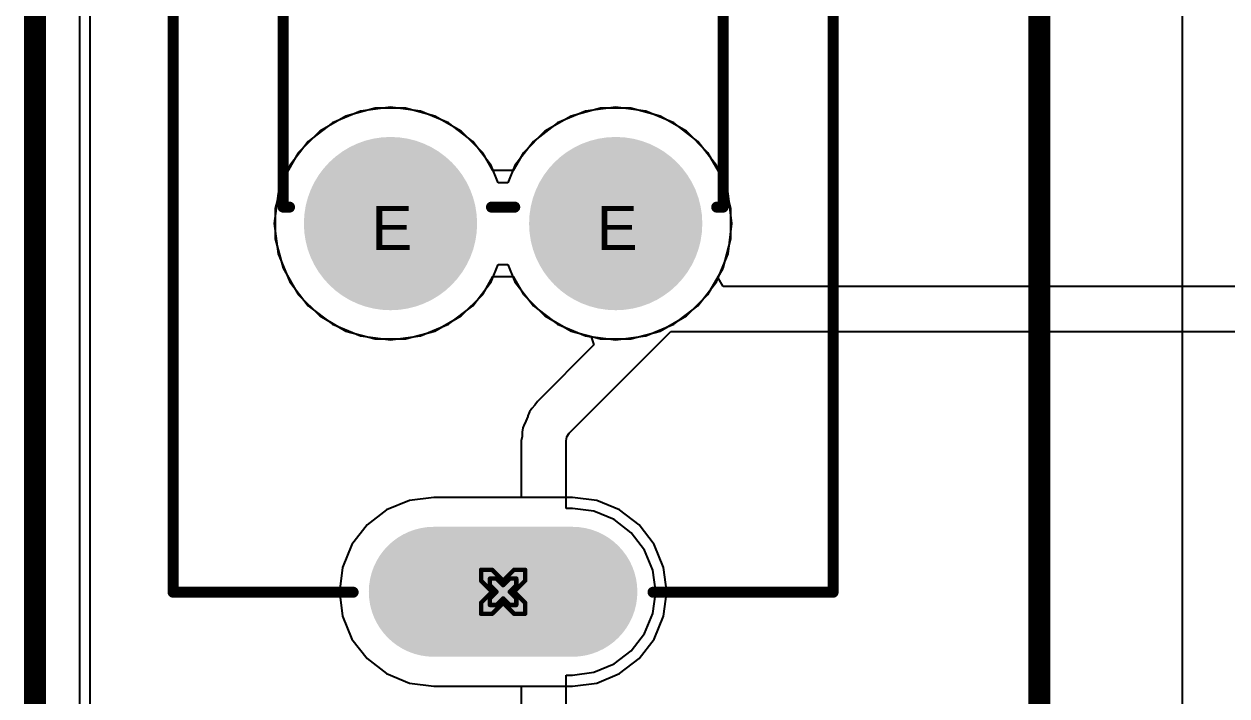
# Model space of a CAD drawing. Header units: inches. Extents: x 0 to 198, y 0 to 199.
# Drawn here: x -0.005 to 0.542, y 2.871 to 3.177 of the extents above; entities that cross this region are included whole.
import ezdxf

# ---------------------------------------------------------------- set-up
doc = ezdxf.new("R2010")
doc.units = ezdxf.units.IN
doc.header["$MEASUREMENT"] = 0
for name, color, linetype in [('Board Outline', 216, 'Continuous'), ('Bottom Layer', 5, 'Continuous'), ('Bottom Solder', 6, 'Continuous'), ('Drill Drawing', 1, 'Continuous'), ('Layer 1', 16, 'Continuous'), ('Layer 2', 76, 'Continuous'), ('Multi-Layer', 9, 'Continuous'), ('Pad Holes', 156, 'Continuous'), ('Top Layer', 1, 'Continuous'), ('Top Overlay', 2, 'Continuous'), ('Top Solder', 216, 'Continuous')]:
    doc.layers.add(name, color=color, linetype=linetype)
doc.styles.add('Arial', font='', dxfattribs={"height": 0.2})
doc.styles.get('Arial').set_extended_font_data('Arial')

# ---------------------------------------------------------------- blocks, each defined once
blk = doc.blocks.new('BH_18650_B1BA002_19')
at = {"layer": 'Top Overlay'}
blk.add_lwpolyline([(-0.56498, -1.5175, 0.01, 0.01, 0), (-0.56498, 1.5175, 0.01, 0.01, 0)], format="xyseb", dxfattribs=at)
blk = doc.blocks.new('SS_22F07_G010_64')
at = {"layer": 'Bottom Layer'}
h = blk.add_hatch(color=5, dxfattribs=at)
edge = h.paths.add_edge_path()
edge.add_arc((0.15748, 0.05118), 0.0374, 0, 360)
h = blk.add_hatch(color=5, dxfattribs=at)
edge = h.paths.add_edge_path()
edge.add_arc((0.3248, -0.0315), 0.02756, 180, 360)
edge.add_line((0.35236, -0.0315), (0.35236, 0.0315))
edge.add_arc((0.3248, 0.0315), 0.02756, 0, 180)
edge.add_line((0.29724, 0.0315), (0.29724, -0.0315))
h = blk.add_hatch(color=5, dxfattribs=at)
edge = h.paths.add_edge_path()
edge.add_arc((0.15748, -0.05118), 0.0374, 0, 360)
at = {"layer": 'Bottom Solder'}
h = blk.add_hatch(color=6, dxfattribs=at)
edge = h.paths.add_edge_path()
edge.add_arc((0.15748, 0.05118), 0.03937, 0, 360)
h = blk.add_hatch(color=6, dxfattribs=at)
edge = h.paths.add_edge_path()
edge.add_arc((0.3248, -0.0315), 0.02953, 180, 360)
edge.add_line((0.35433, -0.0315), (0.35433, 0.0315))
edge.add_arc((0.3248, 0.0315), 0.02953, 0, 180)
edge.add_line((0.29527, 0.0315), (0.29527, -0.0315))
h = blk.add_hatch(color=6, dxfattribs=at)
edge = h.paths.add_edge_path()
edge.add_arc((0.15748, -0.05118), 0.03937, 0, 360)
at = {"layer": 'Layer 1'}
h = blk.add_hatch(color=16, dxfattribs=at)
edge = h.paths.add_edge_path()
edge.add_arc((0.15748, 0.05118), 0.0374, 0, 360)
h = blk.add_hatch(color=16, dxfattribs=at)
edge = h.paths.add_edge_path()
edge.add_arc((0.3248, -0.0315), 0.02756, 180, 360)
edge.add_line((0.35236, -0.0315), (0.35236, 0.0315))
edge.add_arc((0.3248, 0.0315), 0.02756, 0, 180)
edge.add_line((0.29724, 0.0315), (0.29724, -0.0315))
h = blk.add_hatch(color=16, dxfattribs=at)
edge = h.paths.add_edge_path()
edge.add_arc((0.15748, -0.05118), 0.0374, 0, 360)
at = {"layer": 'Layer 2'}
h = blk.add_hatch(color=76, dxfattribs=at)
edge = h.paths.add_edge_path()
edge.add_arc((0.15748, 0.05118), 0.0374, 0, 360)
h = blk.add_hatch(color=76, dxfattribs=at)
edge = h.paths.add_edge_path()
edge.add_arc((0.3248, -0.0315), 0.02756, 180, 360)
edge.add_line((0.35236, -0.0315), (0.35236, 0.0315))
edge.add_arc((0.3248, 0.0315), 0.02756, 0, 180)
edge.add_line((0.29724, 0.0315), (0.29724, -0.0315))
h = blk.add_hatch(color=76, dxfattribs=at)
edge = h.paths.add_edge_path()
edge.add_arc((0.15748, -0.05118), 0.0374, 0, 360)
at = {"layer": 'Multi-Layer'}
h = blk.add_hatch(color=9, dxfattribs=at)
edge = h.paths.add_edge_path()
edge.add_arc((0.15748, 0.05118), 0.0374, 0, 360)
h = blk.add_hatch(color=9, dxfattribs=at)
edge = h.paths.add_edge_path()
edge.add_arc((0.3248, -0.0315), 0.02756, 180, 360)
edge.add_line((0.35236, -0.0315), (0.35236, 0.0315))
edge.add_arc((0.3248, 0.0315), 0.02756, 0, 180)
edge.add_line((0.29724, 0.0315), (0.29724, -0.0315))
h = blk.add_hatch(color=9, dxfattribs=at)
edge = h.paths.add_edge_path()
edge.add_arc((0.15748, -0.05118), 0.0374, 0, 360)
at = {"layer": 'Pad Holes'}
h = blk.add_hatch(color=7, dxfattribs=at)
edge = h.paths.add_edge_path()
edge.add_arc((0.15748, 0.05118), 0.02362, 0, 360)
h = blk.add_hatch(color=7, dxfattribs=at)
edge = h.paths.add_edge_path()
edge.add_arc((0.3248, -0.0315), 0.01378, 180, 360)
edge.add_line((0.33858, -0.0315), (0.33858, 0.03149))
edge.add_arc((0.3248, 0.03149), 0.01378, 0, 180)
edge.add_line((0.31102, 0.03149), (0.31102, -0.0315))
h = blk.add_hatch(color=7, dxfattribs=at)
edge = h.paths.add_edge_path()
edge.add_arc((0.15748, -0.05118), 0.02362, 0, 360)
at = {"layer": 'Top Layer'}
h = blk.add_hatch(color=1, dxfattribs=at)
edge = h.paths.add_edge_path()
edge.add_arc((0.15748, 0.05118), 0.0374, 0, 360)
h = blk.add_hatch(color=1, dxfattribs=at)
edge = h.paths.add_edge_path()
edge.add_arc((0.3248, -0.0315), 0.02756, 180, 360)
edge.add_line((0.35236, -0.0315), (0.35236, 0.0315))
edge.add_arc((0.3248, 0.0315), 0.02756, 0, 180)
edge.add_line((0.29724, 0.0315), (0.29724, -0.0315))
h = blk.add_hatch(color=1, dxfattribs=at)
edge = h.paths.add_edge_path()
edge.add_arc((0.15748, -0.05118), 0.0374, 0, 360)
at = {"layer": 'Top Solder'}
h = blk.add_hatch(color=216, dxfattribs=at)
edge = h.paths.add_edge_path()
edge.add_arc((0.15748, 0.05118), 0.03937, 0, 360)
h = blk.add_hatch(color=216, dxfattribs=at)
edge = h.paths.add_edge_path()
edge.add_arc((0.3248, -0.0315), 0.02953, 180, 360)
edge.add_line((0.35433, -0.0315), (0.35433, 0.0315))
edge.add_arc((0.3248, 0.0315), 0.02953, 0, 180)
edge.add_line((0.29527, 0.0315), (0.29527, -0.0315))
h = blk.add_hatch(color=216, dxfattribs=at)
edge = h.paths.add_edge_path()
edge.add_arc((0.15748, -0.05118), 0.03937, 0, 360)
at = {"layer": 'Top Overlay'}
for points in [[(0.325, 0.15, 0.005, 0.005, 0), (-0.325, 0.15, 0.005, 0.005, 0)], [(0.325, 0.06815, 0.005, 0.005, 0), (0.325, 0.15, 0.005, 0.005, 0)], [(0.15, 0.1, 0.005, 0.005, 0), (0, 0.1, 0.005, 0.005, 0)], [(0.15, 0.09708, 0.005, 0.005, 0), (0.15, 0.1, 0.005, 0.005, 0)], [(0.15, -0.00528, 0.005, 0.005, 0), (0.15, 0.00529, 0.005, 0.005, 0)], [(0.325, -0.15, 0.005, 0.005, 0), (0.325, -0.06815, 0.005, 0.005, 0)], [(0.15, -0.1, 0.005, 0.005, 0), (-0.15, -0.1, 0.005, 0.005, 0)], [(0.15, -0.1, 0.005, 0.005, 0), (0.15, -0.09707, 0.005, 0.005, 0)], [(0.325, -0.15, 0.005, 0.005, 0), (-0.325, -0.15, 0.005, 0.005, 0)]]:
    blk.add_lwpolyline(points, format="xyseb", dxfattribs=at)
for points in [[(0.32375, 0.15, 0.0025, 0.0025, 1), (0.32625, 0.15, 0.0025, 0.0025, 1)], [(0.32375, 0.15, 0.0025, 0.0025, 1), (0.32625, 0.15, 0.0025, 0.0025, 1)], [(0.14875, 0.1, 0.0025, 0.0025, 1), (0.15125, 0.1, 0.0025, 0.0025, 1)], [(0.14875, 0.1, 0.0025, 0.0025, 1), (0.15125, 0.1, 0.0025, 0.0025, 1)], [(0.14875, 0.09708, 0.0025, 0.0025, 1), (0.15125, 0.09708, 0.0025, 0.0025, 1)], [(0.32375, 0.06815, 0.0025, 0.0025, 1), (0.32625, 0.06815, 0.0025, 0.0025, 1)], [(0.14875, 0.00529, 0.0025, 0.0025, 1), (0.15125, 0.00529, 0.0025, 0.0025, 1)], [(0.14875, -0.00528, 0.0025, 0.0025, 1), (0.15125, -0.00528, 0.0025, 0.0025, 1)], [(0.32375, -0.06815, 0.0025, 0.0025, 1), (0.32625, -0.06815, 0.0025, 0.0025, 1)], [(0.14875, -0.09707, 0.0025, 0.0025, 1), (0.15125, -0.09707, 0.0025, 0.0025, 1)], [(0.14875, -0.1, 0.0025, 0.0025, 1), (0.15125, -0.1, 0.0025, 0.0025, 1)], [(0.14875, -0.1, 0.0025, 0.0025, 1), (0.15125, -0.1, 0.0025, 0.0025, 1)], [(0.32375, -0.15, 0.0025, 0.0025, 1), (0.32625, -0.15, 0.0025, 0.0025, 1)], [(0.32375, -0.15, 0.0025, 0.0025, 1), (0.32625, -0.15, 0.0025, 0.0025, 1)]]:
    blk.add_lwpolyline(points, format="xyseb", close=True, dxfattribs=at)

msp = doc.modelspace()

# ---------------------------------------------------------------- linework, layer by layer
at = {"layer": 'Board Outline'}
msp.add_lwpolyline([(0, 0, 0.01, 0.01, 0), (0, 4.72441, 0.01, 0.01, 0)], format="xyseb", dxfattribs=at)
at = {"layer": 'Bottom Layer'}
for p, q in [((0.02039, 1.42412), (0.02039, 3.25292)), ((0.16155, 3.1389), (0.14787, 3.1371)), ((0.17523, 3.1371), (0.16155, 3.1389)), ((0.26391, 3.1389), (0.25023, 3.1371)), ((0.27759, 3.1371), (0.26391, 3.1389)), ((0.14787, 3.1371), (0.13512, 3.13182)), ((0.18797, 3.13182), (0.17523, 3.1371)), ((0.25023, 3.1371), (0.23748, 3.13182)), ((0.29033, 3.13182), (0.27759, 3.1371)), ((0.13512, 3.13182), (0.12417, 3.12342)), ((0.19892, 3.12342), (0.18797, 3.13182)), ((0.23748, 3.13182), (0.22653, 3.12342)), ((0.30128, 3.12342), (0.29033, 3.13182)), ((0.12417, 3.12342), (0.11577, 3.11247)), ((0.20732, 3.11247), (0.19892, 3.12342)), ((0.22653, 3.12342), (0.21813, 3.11247)), ((0.30968, 3.11247), (0.30128, 3.12342)), ((0.11577, 3.11247), (0.11049, 3.09973)), ((0.21056, 3.10464), (0.20732, 3.11247)), ((0.21813, 3.11247), (0.21489, 3.10464)), ((0.31496, 3.09973), (0.30968, 3.11247)), ((0.21489, 3.10464), (0.21056, 3.10464)), ((0.11049, 3.09973), (0.10869, 3.08605)), ((0.31676, 3.08605), (0.31496, 3.09973)), ((0.10869, 3.08605), (0.11049, 3.07237)), ((0.31496, 3.07237), (0.31676, 3.08605)), ((0.11049, 3.07237), (0.11577, 3.05962)), ((0.20732, 3.05962), (0.21056, 3.06745)), ((0.21056, 3.06745), (0.21489, 3.06745)), ((0.21489, 3.06745), (0.21813, 3.05962)), ((0.30968, 3.05962), (0.31496, 3.07237)), ((0.11577, 3.05962), (0.12417, 3.04867)), ((0.19892, 3.04867), (0.20732, 3.05962)), ((0.21813, 3.05962), (0.22653, 3.04867)), ((0.30128, 3.04867), (0.30968, 3.05962)), ((0.12417, 3.04867), (0.13512, 3.04028)), ((0.18797, 3.04028), (0.19892, 3.04867)), ((0.22653, 3.04867), (0.23748, 3.04028)), ((0.29033, 3.04028), (0.30128, 3.04867)), ((0.13512, 3.04028), (0.14787, 3.035)), ((0.17523, 3.035), (0.18797, 3.04028)), ((0.23748, 3.04028), (0.25023, 3.035)), ((0.27759, 3.035), (0.29033, 3.04028)), ((0.14787, 3.035), (0.16155, 3.03319)), ((0.16155, 3.03319), (0.17523, 3.035)), ((0.25023, 3.035), (0.26391, 3.03319)), ((0.26391, 3.03319), (0.27759, 3.035)), ((0.17012, 2.96019), (0.15977, 2.9559)), ((0.18123, 2.96165), (0.17012, 2.96019)), ((0.24422, 2.96165), (0.18123, 2.96165)), ((0.25533, 2.96019), (0.24422, 2.96165)), ((0.26568, 2.9559), (0.25533, 2.96019)), ((0.15977, 2.9559), (0.15088, 2.94908)), ((0.27458, 2.94908), (0.26568, 2.9559)), ((0.15088, 2.94908), (0.14405, 2.94019)), ((0.2814, 2.94019), (0.27458, 2.94908)), ((0.14405, 2.94019), (0.13977, 2.92984)), ((0.28569, 2.92984), (0.2814, 2.94019)), ((0.13977, 2.92984), (0.1383, 2.91873)), ((0.28715, 2.91873), (0.28569, 2.92984)), ((0.1383, 2.91873), (0.13977, 2.90762)), ((0.28569, 2.90762), (0.28715, 2.91873)), ((0.13977, 2.90762), (0.14405, 2.89726)), ((0.2814, 2.89726), (0.28569, 2.90762)), ((0.14405, 2.89726), (0.15088, 2.88837)), ((0.27458, 2.88837), (0.2814, 2.89726)), ((0.15088, 2.88837), (0.15977, 2.88155)), ((0.26568, 2.88155), (0.27458, 2.88837)), ((0.15977, 2.88155), (0.17012, 2.87726)), ((0.25533, 2.87726), (0.26568, 2.88155)), ((0.17012, 2.87726), (0.18123, 2.8758)), ((0.18123, 2.8758), (0.24422, 2.8758)), ((0.24422, 2.8758), (0.25533, 2.87726))]:
    msp.add_line(p, q, dxfattribs=at)
at = {"layer": 'Drill Drawing'}
for points in [[(0.20273, 2.92373, 0.002, 0.002, 0), (0.20273, 2.92873, 0.002, 0.002, 0)], [(0.20273, 2.92873, 0.002, 0.002, 0), (0.20773, 2.92873, 0.002, 0.002, 0)], [(0.20673, 2.92173, 0.002, 0.002, 0), (0.20673, 2.92473, 0.002, 0.002, 0)], [(0.20673, 2.92473, 0.002, 0.002, 0), (0.20973, 2.92473, 0.002, 0.002, 0)], [(0.20773, 2.92873, 0.002, 0.002, 0), (0.21273, 2.92373, 0.002, 0.002, 0)], [(0.20973, 2.92473, 0.002, 0.002, 0), (0.21273, 2.92173, 0.002, 0.002, 0)], [(0.21273, 2.92373, 0.002, 0.002, 0), (0.21773, 2.92873, 0.002, 0.002, 0)], [(0.21273, 2.92173, 0.002, 0.002, 0), (0.21573, 2.92473, 0.002, 0.002, 0)], [(0.21573, 2.92473, 0.002, 0.002, 0), (0.21873, 2.92473, 0.002, 0.002, 0)], [(0.21773, 2.92873, 0.002, 0.002, 0), (0.22273, 2.92873, 0.002, 0.002, 0)], [(0.21873, 2.92173, 0.002, 0.002, 0), (0.21873, 2.92473, 0.002, 0.002, 0)], [(0.22273, 2.92373, 0.002, 0.002, 0), (0.22273, 2.92873, 0.002, 0.002, 0)], [(0.20273, 2.92373, 0.002, 0.002, 0), (0.20773, 2.91873, 0.002, 0.002, 0)], [(0.20273, 2.91373, 0.002, 0.002, 0), (0.20773, 2.91873, 0.002, 0.002, 0)], [(0.20673, 2.92173, 0.002, 0.002, 0), (0.20973, 2.91873, 0.002, 0.002, 0)], [(0.20673, 2.91573, 0.002, 0.002, 0), (0.20973, 2.91873, 0.002, 0.002, 0)], [(0.21573, 2.91873, 0.002, 0.002, 0), (0.21873, 2.92173, 0.002, 0.002, 0)], [(0.21573, 2.91873, 0.002, 0.002, 0), (0.21873, 2.91573, 0.002, 0.002, 0)], [(0.21773, 2.91873, 0.002, 0.002, 0), (0.22273, 2.92373, 0.002, 0.002, 0)], [(0.21773, 2.91873, 0.002, 0.002, 0), (0.22273, 2.91373, 0.002, 0.002, 0)], [(0.20273, 2.90873, 0.002, 0.002, 0), (0.20273, 2.91373, 0.002, 0.002, 0)], [(0.20673, 2.91273, 0.002, 0.002, 0), (0.20673, 2.91573, 0.002, 0.002, 0)], [(0.20773, 2.90873, 0.002, 0.002, 0), (0.21273, 2.91373, 0.002, 0.002, 0)], [(0.20973, 2.91273, 0.002, 0.002, 0), (0.21273, 2.91573, 0.002, 0.002, 0)], [(0.21273, 2.91573, 0.002, 0.002, 0), (0.21573, 2.91273, 0.002, 0.002, 0)], [(0.21273, 2.91373, 0.002, 0.002, 0), (0.21773, 2.90873, 0.002, 0.002, 0)], [(0.21873, 2.91273, 0.002, 0.002, 0), (0.21873, 2.91573, 0.002, 0.002, 0)], [(0.22273, 2.90873, 0.002, 0.002, 0), (0.22273, 2.91373, 0.002, 0.002, 0)], [(0.20273, 2.90873, 0.002, 0.002, 0), (0.20773, 2.90873, 0.002, 0.002, 0)], [(0.20673, 2.91273, 0.002, 0.002, 0), (0.20973, 2.91273, 0.002, 0.002, 0)], [(0.21573, 2.91273, 0.002, 0.002, 0), (0.21873, 2.91273, 0.002, 0.002, 0)], [(0.21773, 2.90873, 0.002, 0.002, 0), (0.22273, 2.90873, 0.002, 0.002, 0)]]:
    msp.add_lwpolyline(points, format="xyseb", dxfattribs=at)
for points in [[(0.20223, 2.92873, 0.001, 0.001, 1), (0.20323, 2.92873, 0.001, 0.001, 1)], [(0.20223, 2.92873, 0.001, 0.001, 1), (0.20323, 2.92873, 0.001, 0.001, 1)], [(0.20623, 2.92473, 0.001, 0.001, 1), (0.20723, 2.92473, 0.001, 0.001, 1)], [(0.20623, 2.92473, 0.001, 0.001, 1), (0.20723, 2.92473, 0.001, 0.001, 1)], [(0.20723, 2.92873, 0.001, 0.001, 1), (0.20823, 2.92873, 0.001, 0.001, 1)], [(0.20723, 2.92873, 0.001, 0.001, 1), (0.20823, 2.92873, 0.001, 0.001, 1)], [(0.20923, 2.92473, 0.001, 0.001, 1), (0.21023, 2.92473, 0.001, 0.001, 1)], [(0.20923, 2.92473, 0.001, 0.001, 1), (0.21023, 2.92473, 0.001, 0.001, 1)], [(0.21523, 2.92473, 0.001, 0.001, 1), (0.21623, 2.92473, 0.001, 0.001, 1)], [(0.21523, 2.92473, 0.001, 0.001, 1), (0.21623, 2.92473, 0.001, 0.001, 1)], [(0.21723, 2.92873, 0.001, 0.001, 1), (0.21823, 2.92873, 0.001, 0.001, 1)], [(0.21723, 2.92873, 0.001, 0.001, 1), (0.21823, 2.92873, 0.001, 0.001, 1)], [(0.21823, 2.92473, 0.001, 0.001, 1), (0.21923, 2.92473, 0.001, 0.001, 1)], [(0.21823, 2.92473, 0.001, 0.001, 1), (0.21923, 2.92473, 0.001, 0.001, 1)], [(0.22223, 2.92873, 0.001, 0.001, 1), (0.22323, 2.92873, 0.001, 0.001, 1)], [(0.22223, 2.92873, 0.001, 0.001, 1), (0.22323, 2.92873, 0.001, 0.001, 1)], [(0.20223, 2.92373, 0.001, 0.001, 1), (0.20323, 2.92373, 0.001, 0.001, 1)], [(0.20223, 2.92373, 0.001, 0.001, 1), (0.20323, 2.92373, 0.001, 0.001, 1)], [(0.20623, 2.92173, 0.001, 0.001, 1), (0.20723, 2.92173, 0.001, 0.001, 1)], [(0.20623, 2.92173, 0.001, 0.001, 1), (0.20723, 2.92173, 0.001, 0.001, 1)], [(0.20723, 2.91873, 0.001, 0.001, 1), (0.20823, 2.91873, 0.001, 0.001, 1)], [(0.20723, 2.91873, 0.001, 0.001, 1), (0.20823, 2.91873, 0.001, 0.001, 1)], [(0.20923, 2.91873, 0.001, 0.001, 1), (0.21023, 2.91873, 0.001, 0.001, 1)], [(0.20923, 2.91873, 0.001, 0.001, 1), (0.21023, 2.91873, 0.001, 0.001, 1)], [(0.21223, 2.92373, 0.001, 0.001, 1), (0.21323, 2.92373, 0.001, 0.001, 1)], [(0.21223, 2.92373, 0.001, 0.001, 1), (0.21323, 2.92373, 0.001, 0.001, 1)], [(0.21223, 2.92173, 0.001, 0.001, 1), (0.21323, 2.92173, 0.001, 0.001, 1)], [(0.21223, 2.92173, 0.001, 0.001, 1), (0.21323, 2.92173, 0.001, 0.001, 1)], [(0.21523, 2.91873, 0.001, 0.001, 1), (0.21623, 2.91873, 0.001, 0.001, 1)], [(0.21523, 2.91873, 0.001, 0.001, 1), (0.21623, 2.91873, 0.001, 0.001, 1)], [(0.21723, 2.91873, 0.001, 0.001, 1), (0.21823, 2.91873, 0.001, 0.001, 1)], [(0.21723, 2.91873, 0.001, 0.001, 1), (0.21823, 2.91873, 0.001, 0.001, 1)], [(0.21823, 2.92173, 0.001, 0.001, 1), (0.21923, 2.92173, 0.001, 0.001, 1)], [(0.21823, 2.92173, 0.001, 0.001, 1), (0.21923, 2.92173, 0.001, 0.001, 1)], [(0.22223, 2.92373, 0.001, 0.001, 1), (0.22323, 2.92373, 0.001, 0.001, 1)], [(0.22223, 2.92373, 0.001, 0.001, 1), (0.22323, 2.92373, 0.001, 0.001, 1)], [(0.20223, 2.91373, 0.001, 0.001, 1), (0.20323, 2.91373, 0.001, 0.001, 1)], [(0.20223, 2.91373, 0.001, 0.001, 1), (0.20323, 2.91373, 0.001, 0.001, 1)], [(0.20623, 2.91573, 0.001, 0.001, 1), (0.20723, 2.91573, 0.001, 0.001, 1)], [(0.20623, 2.91573, 0.001, 0.001, 1), (0.20723, 2.91573, 0.001, 0.001, 1)], [(0.21223, 2.91573, 0.001, 0.001, 1), (0.21323, 2.91573, 0.001, 0.001, 1)], [(0.21223, 2.91573, 0.001, 0.001, 1), (0.21323, 2.91573, 0.001, 0.001, 1)], [(0.21223, 2.91373, 0.001, 0.001, 1), (0.21323, 2.91373, 0.001, 0.001, 1)], [(0.21223, 2.91373, 0.001, 0.001, 1), (0.21323, 2.91373, 0.001, 0.001, 1)], [(0.21823, 2.91573, 0.001, 0.001, 1), (0.21923, 2.91573, 0.001, 0.001, 1)], [(0.21823, 2.91573, 0.001, 0.001, 1), (0.21923, 2.91573, 0.001, 0.001, 1)], [(0.22223, 2.91373, 0.001, 0.001, 1), (0.22323, 2.91373, 0.001, 0.001, 1)], [(0.22223, 2.91373, 0.001, 0.001, 1), (0.22323, 2.91373, 0.001, 0.001, 1)], [(0.20223, 2.90873, 0.001, 0.001, 1), (0.20323, 2.90873, 0.001, 0.001, 1)], [(0.20223, 2.90873, 0.001, 0.001, 1), (0.20323, 2.90873, 0.001, 0.001, 1)], [(0.20623, 2.91273, 0.001, 0.001, 1), (0.20723, 2.91273, 0.001, 0.001, 1)], [(0.20623, 2.91273, 0.001, 0.001, 1), (0.20723, 2.91273, 0.001, 0.001, 1)], [(0.20723, 2.90873, 0.001, 0.001, 1), (0.20823, 2.90873, 0.001, 0.001, 1)], [(0.20723, 2.90873, 0.001, 0.001, 1), (0.20823, 2.90873, 0.001, 0.001, 1)], [(0.20923, 2.91273, 0.001, 0.001, 1), (0.21023, 2.91273, 0.001, 0.001, 1)], [(0.20923, 2.91273, 0.001, 0.001, 1), (0.21023, 2.91273, 0.001, 0.001, 1)], [(0.21523, 2.91273, 0.001, 0.001, 1), (0.21623, 2.91273, 0.001, 0.001, 1)], [(0.21523, 2.91273, 0.001, 0.001, 1), (0.21623, 2.91273, 0.001, 0.001, 1)], [(0.21723, 2.90873, 0.001, 0.001, 1), (0.21823, 2.90873, 0.001, 0.001, 1)], [(0.21723, 2.90873, 0.001, 0.001, 1), (0.21823, 2.90873, 0.001, 0.001, 1)], [(0.21823, 2.91273, 0.001, 0.001, 1), (0.21923, 2.91273, 0.001, 0.001, 1)], [(0.21823, 2.91273, 0.001, 0.001, 1), (0.21923, 2.91273, 0.001, 0.001, 1)], [(0.22223, 2.90873, 0.001, 0.001, 1), (0.22323, 2.90873, 0.001, 0.001, 1)], [(0.22223, 2.90873, 0.001, 0.001, 1), (0.22323, 2.90873, 0.001, 0.001, 1)]]:
    msp.add_lwpolyline(points, format="xyseb", close=True, dxfattribs=at)
at = {"layer": 'Layer 1'}
for p, q in [((0.02039, 0.33691), (0.02039, 4.38558)), ((0.16155, 3.1389), (0.14787, 3.1371)), ((0.17523, 3.1371), (0.16155, 3.1389)), ((0.26391, 3.1389), (0.25023, 3.1371)), ((0.27759, 3.1371), (0.26391, 3.1389)), ((0.14787, 3.1371), (0.13512, 3.13182)), ((0.18797, 3.13182), (0.17523, 3.1371)), ((0.25023, 3.1371), (0.23748, 3.13182)), ((0.29033, 3.13182), (0.27759, 3.1371)), ((0.13512, 3.13182), (0.12417, 3.12342)), ((0.19892, 3.12342), (0.18797, 3.13182)), ((0.23748, 3.13182), (0.22653, 3.12342)), ((0.30128, 3.12342), (0.29033, 3.13182)), ((0.12417, 3.12342), (0.11577, 3.11247)), ((0.20732, 3.11247), (0.19892, 3.12342)), ((0.22653, 3.12342), (0.21813, 3.11247)), ((0.30968, 3.11247), (0.30128, 3.12342)), ((0.11577, 3.11247), (0.11049, 3.09973)), ((0.21056, 3.10464), (0.20732, 3.11247)), ((0.21813, 3.11247), (0.21489, 3.10464)), ((0.31496, 3.09973), (0.30968, 3.11247)), ((0.21489, 3.10464), (0.21056, 3.10464)), ((0.11049, 3.09973), (0.10869, 3.08605)), ((0.31676, 3.08605), (0.31496, 3.09973)), ((0.10869, 3.08605), (0.11049, 3.07237)), ((0.31496, 3.07237), (0.31676, 3.08605)), ((0.11049, 3.07237), (0.11577, 3.05962)), ((0.20732, 3.05962), (0.21056, 3.06745)), ((0.21056, 3.06745), (0.21489, 3.06745)), ((0.21489, 3.06745), (0.21813, 3.05962)), ((0.30968, 3.05962), (0.31496, 3.07237)), ((0.11577, 3.05962), (0.12417, 3.04867)), ((0.19892, 3.04867), (0.20732, 3.05962)), ((0.21813, 3.05962), (0.22653, 3.04867)), ((0.30128, 3.04867), (0.30968, 3.05962)), ((0.12417, 3.04867), (0.13512, 3.04028)), ((0.18797, 3.04028), (0.19892, 3.04867)), ((0.22653, 3.04867), (0.23748, 3.04028)), ((0.29033, 3.04028), (0.30128, 3.04867)), ((0.13512, 3.04028), (0.14787, 3.035)), ((0.17523, 3.035), (0.18797, 3.04028)), ((0.23748, 3.04028), (0.25023, 3.035)), ((0.27759, 3.035), (0.29033, 3.04028)), ((0.14787, 3.035), (0.16155, 3.03319)), ((0.16155, 3.03319), (0.17523, 3.035)), ((0.25023, 3.035), (0.26391, 3.03319)), ((0.26391, 3.03319), (0.27759, 3.035)), ((0.17012, 2.96019), (0.15977, 2.9559)), ((0.18123, 2.96165), (0.17012, 2.96019)), ((0.24422, 2.96165), (0.18123, 2.96165)), ((0.25533, 2.96019), (0.24422, 2.96165)), ((0.26568, 2.9559), (0.25533, 2.96019)), ((0.15977, 2.9559), (0.15088, 2.94908)), ((0.27458, 2.94908), (0.26568, 2.9559)), ((0.15088, 2.94908), (0.14405, 2.94019)), ((0.2814, 2.94019), (0.27458, 2.94908)), ((0.14405, 2.94019), (0.13977, 2.92984)), ((0.28569, 2.92984), (0.2814, 2.94019)), ((0.13977, 2.92984), (0.1383, 2.91873)), ((0.28715, 2.91873), (0.28569, 2.92984)), ((0.1383, 2.91873), (0.13977, 2.90762)), ((0.28569, 2.90762), (0.28715, 2.91873)), ((0.13977, 2.90762), (0.14405, 2.89726)), ((0.2814, 2.89726), (0.28569, 2.90762)), ((0.14405, 2.89726), (0.15088, 2.88837)), ((0.27458, 2.88837), (0.2814, 2.89726)), ((0.15088, 2.88837), (0.15977, 2.88155)), ((0.26568, 2.88155), (0.27458, 2.88837)), ((0.15977, 2.88155), (0.17012, 2.87726)), ((0.25533, 2.87726), (0.26568, 2.88155)), ((0.17012, 2.87726), (0.18123, 2.8758)), ((0.18123, 2.8758), (0.24422, 2.8758)), ((0.24422, 2.8758), (0.25533, 2.87726))]:
    msp.add_line(p, q, dxfattribs=at)
at = {"layer": 'Layer 2'}
for p, q in [((0.025, 2.41721), (0.025, 3.66565)), ((0.5214, 3.66833), (0.5214, 2.4114)), ((0.15465, 3.13845), (0.14132, 3.13488)), ((0.16844, 3.13845), (0.15465, 3.13845)), ((0.18177, 3.13488), (0.16844, 3.13845)), ((0.25701, 3.13845), (0.24368, 3.13488)), ((0.27081, 3.13845), (0.25701, 3.13845)), ((0.28413, 3.13488), (0.27081, 3.13845)), ((0.14132, 3.13488), (0.12937, 3.12798)), ((0.19372, 3.12798), (0.18177, 3.13488)), ((0.24368, 3.13488), (0.23173, 3.12798)), ((0.29608, 3.12798), (0.28413, 3.13488)), ((0.12937, 3.12798), (0.11961, 3.11822)), ((0.20348, 3.11822), (0.19372, 3.12798)), ((0.23173, 3.12798), (0.22198, 3.11822)), ((0.30584, 3.11822), (0.29608, 3.12798)), ((0.11961, 3.11822), (0.11272, 3.10627)), ((0.20813, 3.11016), (0.20348, 3.11822)), ((0.22198, 3.11822), (0.21732, 3.11016)), ((0.31274, 3.10627), (0.30584, 3.11822)), ((0.11272, 3.10627), (0.10914, 3.09295)), ((0.21732, 3.11016), (0.20813, 3.11016)), ((0.31631, 3.09295), (0.31274, 3.10627)), ((0.10914, 3.09295), (0.10914, 3.07915)), ((0.31631, 3.07915), (0.31631, 3.09295)), ((0.10914, 3.07915), (0.11272, 3.06582)), ((0.31274, 3.06582), (0.31631, 3.07915)), ((0.11272, 3.06582), (0.11961, 3.05387)), ((0.20348, 3.05387), (0.20813, 3.06194)), ((0.20813, 3.06194), (0.21732, 3.06194)), ((0.21732, 3.06194), (0.22198, 3.05387)), ((0.30584, 3.05387), (0.31274, 3.06582)), ((0.11961, 3.05387), (0.12937, 3.04412)), ((0.19372, 3.04412), (0.20348, 3.05387)), ((0.22198, 3.05387), (0.23173, 3.04412)), ((0.29608, 3.04412), (0.30584, 3.05387)), ((0.12937, 3.04412), (0.14132, 3.03722)), ((0.18177, 3.03722), (0.19372, 3.04412)), ((0.23173, 3.04412), (0.24368, 3.03722)), ((0.28413, 3.03722), (0.29608, 3.04412)), ((0.14132, 3.03722), (0.15465, 3.03365)), ((0.16844, 3.03365), (0.18177, 3.03722)), ((0.24368, 3.03722), (0.25701, 3.03365)), ((0.27081, 3.03365), (0.28413, 3.03722)), ((0.15465, 3.03365), (0.16844, 3.03365)), ((0.25701, 3.03365), (0.27081, 3.03365)), ((0.17012, 2.96019), (0.15977, 2.9559)), ((0.18123, 2.96165), (0.17012, 2.96019)), ((0.24422, 2.96165), (0.18123, 2.96165)), ((0.25533, 2.96019), (0.24422, 2.96165)), ((0.26568, 2.9559), (0.25533, 2.96019)), ((0.15977, 2.9559), (0.15088, 2.94908)), ((0.27458, 2.94908), (0.26568, 2.9559)), ((0.15088, 2.94908), (0.14405, 2.94019)), ((0.2814, 2.94019), (0.27458, 2.94908)), ((0.14405, 2.94019), (0.13977, 2.92984)), ((0.28569, 2.92984), (0.2814, 2.94019)), ((0.13977, 2.92984), (0.1383, 2.91873)), ((0.28715, 2.91873), (0.28569, 2.92984)), ((0.1383, 2.91873), (0.13977, 2.90762)), ((0.28569, 2.90762), (0.28715, 2.91873)), ((0.13977, 2.90762), (0.14405, 2.89726)), ((0.2814, 2.89726), (0.28569, 2.90762)), ((0.14405, 2.89726), (0.15088, 2.88837)), ((0.27458, 2.88837), (0.2814, 2.89726)), ((0.15088, 2.88837), (0.15977, 2.88155)), ((0.26568, 2.88155), (0.27458, 2.88837)), ((0.15977, 2.88155), (0.17012, 2.87726)), ((0.25533, 2.87726), (0.26568, 2.88155)), ((0.17012, 2.87726), (0.18123, 2.8758)), ((0.18123, 2.8758), (0.24422, 2.8758)), ((0.24422, 2.8758), (0.25533, 2.87726))]:
    msp.add_line(p, q, dxfattribs=at)
at = {"layer": 'Top Layer'}
for p, q in [((0.02039, 0.33691), (0.02039, 4.38558)), ((0.16155, 3.1389), (0.14787, 3.1371)), ((0.17523, 3.1371), (0.16155, 3.1389)), ((0.26391, 3.1389), (0.25023, 3.1371)), ((0.27759, 3.1371), (0.26391, 3.1389)), ((0.14787, 3.1371), (0.13512, 3.13182)), ((0.18797, 3.13182), (0.17523, 3.1371)), ((0.25023, 3.1371), (0.23748, 3.13182)), ((0.29033, 3.13182), (0.27759, 3.1371)), ((0.13512, 3.13182), (0.12417, 3.12342)), ((0.19892, 3.12342), (0.18797, 3.13182)), ((0.23748, 3.13182), (0.22653, 3.12342)), ((0.30128, 3.12342), (0.29033, 3.13182)), ((0.12417, 3.12342), (0.11577, 3.11247)), ((0.20732, 3.11247), (0.19892, 3.12342)), ((0.22653, 3.12342), (0.21813, 3.11247)), ((0.30968, 3.11247), (0.30128, 3.12342)), ((0.11577, 3.11247), (0.11049, 3.09973)), ((0.21056, 3.10464), (0.20732, 3.11247)), ((0.21813, 3.11247), (0.21489, 3.10464)), ((0.31496, 3.09973), (0.30968, 3.11247)), ((0.21489, 3.10464), (0.21056, 3.10464)), ((0.11049, 3.09973), (0.10869, 3.08605)), ((0.31676, 3.08605), (0.31496, 3.09973)), ((0.10869, 3.08605), (0.11049, 3.07237)), ((0.31496, 3.07237), (0.31676, 3.08605)), ((0.11049, 3.07237), (0.11577, 3.05962)), ((0.20732, 3.05962), (0.21056, 3.06745)), ((0.21056, 3.06745), (0.21489, 3.06745)), ((0.21489, 3.06745), (0.21813, 3.05962)), ((0.31041, 3.06139), (0.31496, 3.07237)), ((0.11577, 3.05962), (0.12417, 3.04867)), ((0.19892, 3.04867), (0.20732, 3.05962)), ((0.21813, 3.05962), (0.22653, 3.04867)), ((0.31268, 3.05739), (0.31041, 3.06139)), ((1.20899, 3.05739), (0.31268, 3.05739)), ((0.12417, 3.04867), (0.13512, 3.04028)), ((0.18797, 3.04028), (0.19892, 3.04867)), ((0.22653, 3.04867), (0.23748, 3.04028)), ((0.13512, 3.04028), (0.14787, 3.035)), ((0.17523, 3.035), (0.18797, 3.04028)), ((0.23748, 3.04028), (0.25023, 3.035)), ((0.14787, 3.035), (0.16155, 3.03319)), ((0.16155, 3.03319), (0.17523, 3.035)), ((0.25023, 3.035), (0.25275, 3.03466)), ((0.25275, 3.03466), (0.25404, 3.03088)), ((0.27291, 3.02091), (0.289, 3.037)), ((0.289, 3.037), (0.289, 3.037)), ((0.289, 3.037), (0.289, 3.037)), ((0.289, 3.037), (0.289, 3.037)), ((0.289, 3.037), (0.30619, 3.037)), ((0.30619, 3.037), (1.20899, 3.037)), ((0.25404, 3.03088), (0.22834, 3.00518)), ((0.24276, 2.99076), (0.27291, 3.02091)), ((0.2258, 3.00209), (0.22475, 3.00052)), ((0.22722, 3.00351), (0.2258, 3.00209)), ((0.22834, 3.00518), (0.22722, 3.00351)), ((0.2239, 2.99845), (0.22256, 2.99523)), ((0.22392, 2.99856), (0.2239, 2.99845)), ((0.22398, 2.99866), (0.22392, 2.99856)), ((0.22475, 3.00052), (0.22398, 2.99866)), ((0.22475, 3.00052), (0.22475, 3.00052)), ((0.22171, 2.99316), (0.22134, 2.99131)), ((0.22134, 2.99131), (0.22134, 2.9893)), ((0.22248, 2.99502), (0.22171, 2.99316)), ((0.2225, 2.99513), (0.22248, 2.99502)), ((0.22256, 2.99523), (0.2225, 2.99513)), ((0.24171, 2.98919), (0.24276, 2.99076)), ((0.22134, 2.9893), (0.22095, 2.98733)), ((0.22095, 2.98733), (0.22095, 2.96165)), ((0.24134, 2.98733), (0.24171, 2.98919)), ((0.24134, 2.95661), (0.24134, 2.98733)), ((0.17012, 2.96019), (0.15977, 2.9559)), ((0.18123, 2.96165), (0.17012, 2.96019)), ((0.22095, 2.96165), (0.18123, 2.96165)), ((0.15977, 2.9559), (0.15088, 2.94908)), ((0.24422, 2.95661), (0.24134, 2.95661)), ((0.25403, 2.95532), (0.24422, 2.95661)), ((0.26316, 2.95153), (0.25403, 2.95532)), ((0.15088, 2.94908), (0.14405, 2.94019)), ((0.27101, 2.94551), (0.26316, 2.95153)), ((0.27703, 2.93767), (0.27101, 2.94551)), ((0.14405, 2.94019), (0.13977, 2.92984)), ((0.28081, 2.92853), (0.27703, 2.93767)), ((0.13977, 2.92984), (0.1383, 2.91873)), ((0.2821, 2.91873), (0.28081, 2.92853)), ((0.1383, 2.91873), (0.13977, 2.90762)), ((0.28081, 2.90892), (0.2821, 2.91873)), ((0.27703, 2.89978), (0.28081, 2.90892)), ((0.13977, 2.90762), (0.14405, 2.89726)), ((0.27101, 2.89194), (0.27703, 2.89978)), ((0.14405, 2.89726), (0.15088, 2.88837)), ((0.15088, 2.88837), (0.15977, 2.88155)), ((0.26316, 2.88592), (0.27101, 2.89194)), ((0.15977, 2.88155), (0.17012, 2.87726)), ((0.24422, 2.88084), (0.25403, 2.88213)), ((0.25403, 2.88213), (0.26316, 2.88592)), ((0.17012, 2.87726), (0.18123, 2.8758)), ((0.18123, 2.8758), (0.22095, 2.8758)), ((0.22095, 2.8758), (0.22095, 2.64851)), ((0.24134, 2.64851), (0.24134, 2.88084)), ((0.24134, 2.88084), (0.24422, 2.88084))]:
    msp.add_line(p, q, dxfattribs=at)

# ---------------------------------------------------------------- block references
msp.add_blockref('BH_18650_B1BA002_19', (1.02138, 2.36441))
at = {"rotation": 270}
msp.add_blockref('SS_22F07_G010_64', (0.21273, 3.24353), dxfattribs=at)

# ---------------------------------------------------------------- texts
at = {"layer": 'Drill Drawing', "style": 'Arial'}
for p in [(0.15288, 3.07405), (0.25524, 3.07405)]:
    msp.add_text('E', height=0.02, dxfattribs=at).set_placement(p)

doc.saveas('drawing.dxf')
